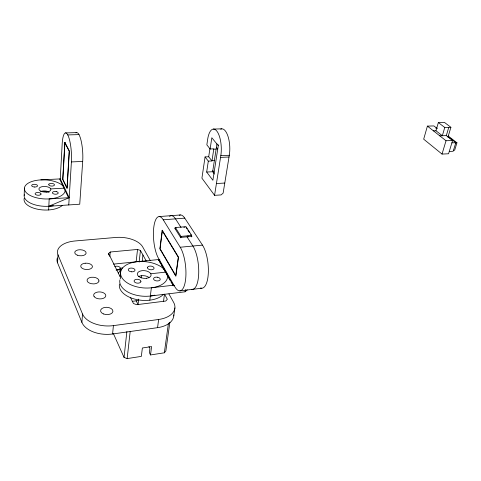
<?xml version="1.0" encoding="UTF-8"?>
<svg xmlns="http://www.w3.org/2000/svg" width="481" height="481" viewBox="0 0 481 481"><rect width="100%" height="100%" fill="white"/><g stroke="black" fill="none" stroke-linecap="round" stroke-linejoin="round"><path stroke-width="0.72" d="M24.182 195.424L24.411 188.113M48.647 209.963L49.176 198.918L69.204 197.679L60.257 178.902L62.175 143.927A19.853 4.569 86.4 0 1 67.833 135.071A19.853 4.569 86.4 0 1 71.404 161.923L68.759 204.942M173.797 314.869A23.797 14.196 5.2 0 1 157.564 327.663L112.578 333.988A24.663 14.773 2.7 0 1 81.89 322.39L57.534 262.806L57.985 254.834A22.872 12.151 3 0 1 75.114 240.963L115.807 237.458A22.096 11.73 4.8 0 1 142.713 246.963L150.355 260.666M64.935 142.52L62.849 179.299L67.021 187.969L69.216 151.19L64.815 142.713M68.627 197.919L59.698 179.13L60.257 178.902L40.807 179.894M75.956 132.93A19.727 4.768 86.5 0 1 81.103 140.656A19.727 4.768 86.5 0 1 82.69 161.448L79.744 204.221L48.822 206.253L69.204 197.679M81.89 322.39L82.528 314.015L57.985 254.834M108.453 254.978L108.586 253.499L110.263 252.008L137.524 249.441L140.446 250.475L146.17 260.864M109.854 256.433L110.263 252.008M112.578 333.988L113.408 325.619A24.814 14.664 3 0 1 82.528 314.015M120.124 276.605L120.875 269.138L120.4 268.188L122.607 267.953M65.157 190.392L65.085 191.101A20.412 9.53 3 0 1 36.754 197.853A20.412 9.53 3 0 1 29.461 182.485A20.412 9.53 3 0 1 62.332 185.293L63.047 185.949M169.871 322.228L165.861 350.932L164.334 352.801L150.511 354.954L151.587 346.597L142.37 347.985L141.342 356.385L127.146 358.598L124.044 357.407L126.87 331.577M137.524 249.441L136.159 261.82L113.498 264.111M127.146 358.598L130.207 331.295M139.135 262.127L140.446 250.475M142.184 261.58L142.941 255.002M138.696 299.098L138.065 304.563L136.057 300.565M141.137 277.922L141.39 275.733M149.838 300.174L151.365 287.788L173.256 285.227L173.184 285.768L174.621 285.6M160.684 263.901L158.568 259.542L137.368 261.688M162.374 230.513L160.077 248.737L175.739 275.541L178.289 257.287L162.163 230.67M157.564 327.663L158.64 319.474A23.936 14.081 5.4 0 0 173.659 302.435L168.927 293.951M166.318 272.601L165.692 272.667L165.765 272.126L150.757 273.761M163.534 301.232L164.484 294.089L167.34 299.278L165.765 301.034L136.664 304.689L133.447 303.511L130.465 297.505M166.041 273.28L167.436 275.721L167.508 275.18L167.598 276.166A23.599 13.149 5.5 0 1 136.995 286.88A23.599 13.149 5.5 0 1 124.964 265.819A23.599 13.149 5.5 0 1 163.065 268.23L164.033 269.101L163.961 269.643L162.873 267.731M175.21 228.956L175.403 227.549L185.997 226.665L191.703 235.443L191.486 236.892M164.334 352.801L168.452 323.142M180.784 237.812L180.982 236.393L175.403 227.549M173.761 315.975L174.904 307.924M187.782 237.187L187.987 235.774M150.349 296.025L185.071 291.799L185.377 289.742M205.062 156.926L208.309 161.129L211.971 160.961L208.7 156.77L205.062 156.926L201.924 178.18L214.568 195.34L221.092 194.913L223.13 193.128L229.305 155.267A18.14 7.113 87.3 0 0 227.946 136.165A18.14 7.113 87.3 0 0 220.665 129.142M208.7 156.77L209.981 148.268M218.416 144.787L212.879 180.267L206.674 172.036L208.309 161.129M211.971 160.961L213.817 148.845L210.131 148.99L211.82 137.746L218.248 145.629M214.442 174.068L212.65 171.729L216.949 143.843M214.568 195.34L220.827 155.622A18.23 6.987 87.3 0 0 216.757 131.006A18.23 6.987 87.3 0 0 207.672 139.268L206.848 144.853L210.131 148.99M437.181 128.493L433.88 125.926L427.411 126.106L423.677 139.177L442.027 154.082L448.563 153.77L452.603 140.494L446.314 135.6L439.772 135.828M438.353 122.559L444.769 127.489L442.322 135.738L435.96 130.754L438.353 122.559L444.45 122.402L450.907 127.309L447.943 137.169M446.314 135.6L448.773 127.369M442.027 154.082L446.025 140.747L427.411 126.106M447.787 136.454L455.82 142.701L453.198 151.256L449.272 151.437M448.184 135.997L456.95 142.797L454.665 150.222L453.469 150.276M118.506 273.118L120.875 269.138L119.198 269.324M185.071 291.799L187.289 289.863M113.408 325.619L158.64 319.474M132.227 301.334L138.528 300.559M179.822 290.879L201.822 288.221M116.083 270.094L120.334 269.649M158.496 260.077L159.896 259.938M180.213 247.234A23.797 8.021 84.3 0 1 185.486 280.387A23.797 8.021 84.3 0 1 174.717 286.586L158.423 258.165A22.733 7.335 85 0 1 153.8 227.164A22.733 7.335 85 0 1 163.245 219.817L180.213 247.234L202.483 245.118A23.491 8.46 84.2 0 1 208.327 272.961A23.491 8.46 84.2 0 1 200.475 287.993M180.982 236.393L191.703 235.443M176.082 227.916L174.669 228.036L180.573 237.422L191.925 236.405L190.716 234.542M183.808 227.272L185.191 227.158M163.245 219.817L184.752 218.133L202.483 245.118M159.109 216.576L180.405 214.959M216.426 183.538L224.777 183.045M50.727 188.913L64.099 188.161M206.674 172.036L212.65 171.729M212.025 160.624L214.376 160.522M220.551 157.383L229.022 157.016M71.404 161.923L82.69 161.448M220.827 155.622L229.305 155.267M451.881 142.857L455.82 142.701M455.146 142.869L456.95 142.797M213.768 149.188L216.137 149.098M446.025 140.747L452.603 140.494M42.178 191.697L43.555 191.648A18.092 8.634 2.8 0 1 49.074 192.153M433.423 130.832L435.96 130.754M444.769 127.489L450.907 127.309M435.798 128.168L437.091 128.132M67.749 134.914L78.992 134.614M65.53 132.912L76.683 132.624M213.366 129.07L221.765 128.854M216.39 147.439L217.749 149.116M212.836 170.539L214.159 172.264M186.291 227.717L187.097 228.962M187.903 230.201L189.508 232.684M181.042 227.501L175.505 218.861A22.571 7.57 85 0 0 169.528 216.342M187.025 236.844L192.911 246.031A23.623 8.273 84.3 0 1 198.719 273.172A23.623 8.273 84.3 0 1 191.703 289.315M158.568 259.542L173.256 285.227M161.412 265.175L162.139 266.45M164.31 270.244L165.692 272.667M168.158 276.978L170.31 280.748M171.026 282.004L171.747 283.261M172.463 284.518L173.184 285.768M108.586 253.499L120.521 277.501M148.96 346.518L149.904 348.448L149.369 352.609L150.511 354.954M113.372 333.537L124.044 357.407M167.436 275.721L167.436 275.679A23.587 13.155 5.5 0 0 164.905 270.623M53.397 205.676A20.31 9.62 2.9 0 1 32.648 204.058A20.31 9.62 2.9 0 1 24.321 194.673M62.235 205.495A20.262 9.668 2.8 0 1 38.221 209.349A20.262 9.668 2.8 0 1 24.206 198.364M40.536 191.57A5.958 2.808 2.9 0 1 48.924 191.931M138.6 276.563A6.884 3.872 5.4 0 1 148.984 277.453M154.9 295.154A23.467 13.264 5.3 0 1 153.806 295.424M153.247 295.55A23.467 13.264 5.3 0 1 129.539 292.893A23.467 13.264 5.3 0 1 119.883 279.924M120.166 278.908A23.467 13.264 5.3 0 1 120.593 277.916M163.534 294.258A23.395 13.324 5.2 0 1 136.003 299.422A23.395 13.324 5.2 0 1 119.462 284.055M179.215 215.278A22.451 7.744 85 0 1 184.752 218.133M116.252 269.6A3.175 1.744 4.3 0 0 118.651 269.534L119.793 268.939L120.196 268.085A3.175 1.744 4.3 0 0 118.2 266.39A3.175 1.744 4.3 0 0 114.767 266.606M57.534 262.806A22.745 12.259 2.8 0 1 57.335 257.972M64.839 142.334L62.734 179.461L67.093 188.54L69.342 151.004L64.839 142.334M162.217 230.255L159.872 248.881L175.848 276.244L178.517 257.143L162.217 230.255M147.535 267.292L147.463 267.767A3.319 1.828 5.9 0 0 149.242 269.438A3.319 1.828 5.9 0 0 152.555 269.588L153.217 269.324A3.319 1.828 5.9 0 0 152.279 266.402A3.319 1.828 5.9 0 0 147.535 267.292M140.903 281.355L140.819 281.854A3.421 1.93 5.1 0 1 135.882 282.834A3.421 1.93 5.1 0 1 135.005 279.75L135.69 279.467A3.421 1.93 5.1 0 1 140.903 281.355M98.942 280.952L98.815 281.463A5.946 3.331 2.9 0 1 94.51 283.832L93.585 283.892A5.946 3.331 2.9 0 1 87.211 279.605L87.494 279.118A5.946 3.331 2.9 0 1 90.662 277.411L91.54 277.272A5.946 3.331 2.9 0 1 98.942 280.952M48.876 184.199L48.737 184.536A2.874 1.329 3.4 0 0 50.048 185.786A2.874 1.329 3.4 0 0 52.922 185.979L53.541 185.81A2.874 1.329 3.4 0 0 53.163 183.688A2.874 1.329 3.4 0 0 48.876 184.199M41.017 194.059L40.873 194.408A2.958 1.389 2.7 0 1 36.436 194.967A2.958 1.389 2.7 0 1 36.117 192.749L36.754 192.568A2.958 1.389 2.7 0 1 41.017 194.059M85.185 263.215L84.319 263.341A5.832 3.175 3 0 0 80.928 266.907L81.217 267.394A5.832 3.175 3 0 0 87.56 269.522A5.832 3.175 3 0 0 92.394 266.763L92.382 266.264A5.832 3.175 3 0 0 85.185 263.215M146.639 278.271L145.593 278.367A6.908 3.848 5.5 0 1 137.74 275.397L137.452 274.789A6.908 3.848 5.5 0 1 141.841 270.713L142.875 270.623A6.908 3.848 5.5 0 1 150.655 273.557L150.956 274.152A6.908 3.848 5.5 0 1 146.639 278.271M46.753 191.991L45.833 192.057A5.976 2.79 3.1 0 1 39.214 189.863L39.003 189.424A5.976 2.79 3.1 0 1 43.11 186.52L44.018 186.46A5.976 2.79 3.1 0 1 50.583 188.63L50.806 189.063A5.976 2.79 3.1 0 1 46.753 191.991M131.716 271.807L130.838 271.705A3.367 1.858 4.9 0 1 128.661 268.879A3.367 1.858 4.9 0 1 133.922 268.723L134.476 269.132A3.367 1.858 4.9 0 1 134.578 271.001A3.367 1.858 4.9 0 1 131.716 271.807M157.6 277.23L156.728 277.128A3.373 1.894 6 0 0 154.082 279.87L154.654 280.291A3.373 1.894 6 0 0 159.896 280.122A3.373 1.894 6 0 0 157.6 277.23M56.187 191.582L55.441 191.486A2.91 1.371 3.3 0 0 52.724 193.368L53.157 193.681A2.91 1.371 3.3 0 0 57.756 193.705A2.91 1.371 3.3 0 0 56.187 191.582M34.398 187.001L33.652 186.899A2.916 1.347 2.8 0 1 32.161 184.818A2.916 1.347 2.8 0 1 36.772 184.848L37.199 185.155A2.916 1.347 2.8 0 1 37.013 186.496A2.916 1.347 2.8 0 1 34.398 187.001M94.162 296.615L93.849 296.08A6.073 3.487 3 0 1 98.172 291.979A6.073 3.487 3 0 1 105.579 294.697L105.754 295.244A6.073 3.487 3 0 1 101.281 298.839A6.073 3.487 3 0 1 94.162 296.615M103.433 313.937A6.199 3.662 3 0 0 112.945 311.321A6.199 3.662 3 0 0 103.89 307.612A6.199 3.662 3 0 0 103.433 313.937M77.249 255.164A5.718 3.036 3 0 0 86.135 253.18A5.718 3.036 3 0 0 77.928 249.94A5.718 3.036 3 0 0 77.249 255.164"/></g></svg>
